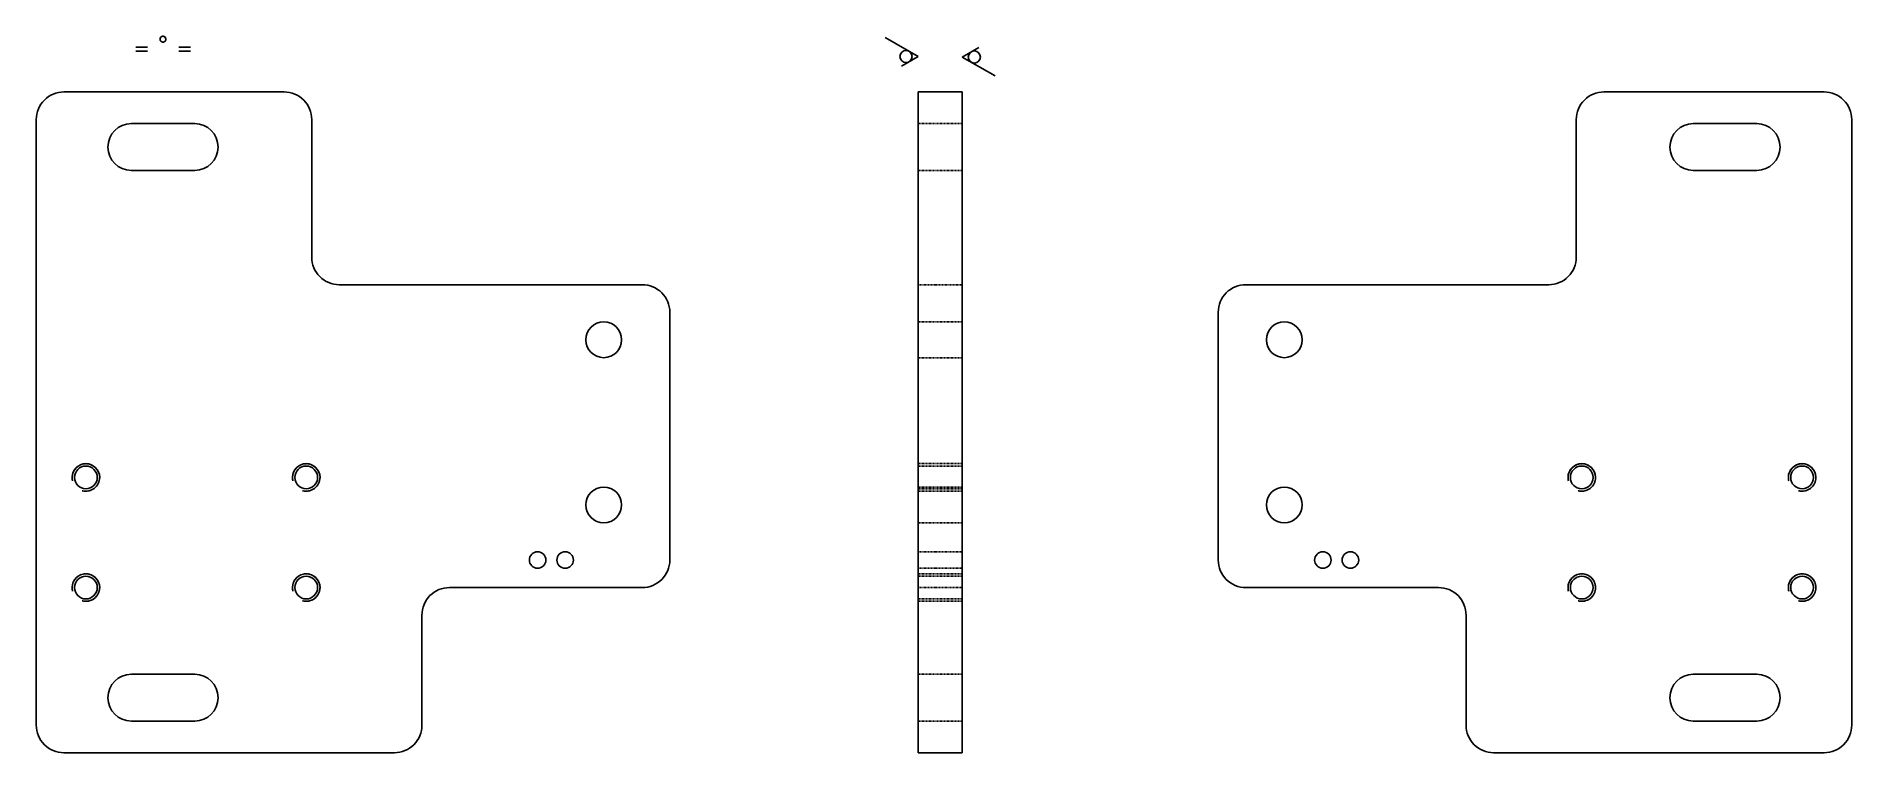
# Model space of a CAD drawing. Header units: millimetres. Extents: x 45 to 374, y 131 to 261.
import ezdxf

# ---------------------------------------------------------------- set-up
doc = ezdxf.new("R2010")
doc.units = ezdxf.units.MM
doc.linetypes.add('HIDDEN', pattern=[0.2, 0.1, -0.1])
doc.layers.add('geometry', color=8, linetype='Continuous')

msp = doc.modelspace()

# ---------------------------------------------------------------- linework, layer by layer
at = {"layer": 'geometry', "linetype": 'CONTINUOUS'}
for points in [[(67.14, 260.4), (67.15, 260.48)], [(67.15, 260.32), (67.14, 260.4)], [(67.15, 260.48), (67.17, 260.56)], [(67.17, 260.56), (67.2, 260.64)], [(67.2, 260.64), (67.24, 260.7)], [(67.24, 260.7), (67.29, 260.77)], [(67.29, 260.77), (67.35, 260.82)], [(67.35, 260.82), (67.42, 260.86)], [(67.42, 260.86), (67.49, 260.89)], [(67.49, 260.89), (67.57, 260.92)], [(67.57, 260.92), (67.65, 260.93)], [(67.65, 260.93), (67.73, 260.92)], [(67.73, 260.92), (67.81, 260.91)], [(67.81, 260.91), (67.89, 260.88)], [(67.89, 260.88), (67.96, 260.85)], [(67.96, 260.85), (68.02, 260.8)], [(68.02, 260.8), (68.08, 260.74)], [(68.08, 260.74), (68.13, 260.68)], [(68.13, 260.68), (68.16, 260.61)], [(68.16, 260.61), (68.19, 260.53)], [(68.19, 260.53), (68.21, 260.46)], [(68.21, 260.39), (68.2, 260.31)], [(68.21, 260.46), (68.21, 260.39)], [(204.77, 257.26), (198.77, 260.69)], [(64.87, 258.95), (62.74, 258.95)], [(62.74, 258.24), (64.87, 258.24)], [(67.17, 260.25), (67.15, 260.32)], [(67.19, 260.17), (67.17, 260.25)], [(67.23, 260.1), (67.19, 260.17)], [(67.28, 260.04), (67.23, 260.1)], [(67.34, 259.98), (67.28, 260.04)], [(67.41, 259.94), (67.34, 259.98)], [(67.48, 259.9), (67.41, 259.94)], [(67.55, 259.88), (67.48, 259.9)], [(67.63, 259.86), (67.55, 259.88)], [(67.71, 259.86), (67.63, 259.86)], [(67.79, 259.87), (67.71, 259.86)], [(67.87, 259.9), (67.79, 259.87)], [(67.94, 259.93), (67.87, 259.9)], [(68.01, 259.98), (67.94, 259.93)], [(68.07, 260.03), (68.01, 259.98)], [(68.12, 260.09), (68.07, 260.03)], [(68.16, 260.16), (68.12, 260.09)], [(68.19, 260.24), (68.16, 260.16)], [(68.2, 260.31), (68.19, 260.24)], [(70.55, 258.95), (72.68, 258.95)], [(70.55, 258.24), (72.68, 258.24)], [(201.77, 255.51), (204.77, 257.26)], [(215.77, 258.9), (212.77, 257.15)], [(212.77, 257.15), (218.77, 253.72)], [(49.69, 250.81), (89.69, 250.81)], [(204.77, 245.81), (204.77, 250.81)], [(204.77, 250.81), (212.77, 250.81)], [(212.77, 250.81), (212.77, 245.81)], [(369.24, 250.81), (329.24, 250.81)], [(44.69, 135.81), (44.69, 245.81)], [(73.44, 245.06), (61.94, 245.06)], [(94.69, 245.81), (94.69, 220.81)], [(204.77, 135.81), (204.77, 245.81)], [(212.77, 135.81), (212.77, 245.81)], [(324.24, 245.81), (324.24, 220.81)], [(356.99, 245.06), (345.49, 245.06)], [(374.24, 135.81), (374.24, 245.81)], [(61.94, 236.56), (73.44, 236.56)], [(345.49, 236.56), (356.99, 236.56)], [(154.69, 215.81), (99.69, 215.81)], [(264.24, 215.81), (319.24, 215.81)], [(159.69, 210.81), (159.69, 165.81)], [(259.24, 210.81), (259.24, 165.81)], [(154.69, 160.81), (119.69, 160.81)], [(264.24, 160.81), (299.24, 160.81)], [(114.69, 135.81), (114.69, 155.81)], [(304.24, 135.81), (304.24, 155.81)], [(73.44, 145.06), (61.94, 145.06)], [(356.99, 145.06), (345.49, 145.06)], [(61.94, 136.56), (73.44, 136.56)], [(204.77, 130.81), (204.77, 135.81)], [(212.77, 135.81), (212.77, 130.81)], [(345.49, 136.56), (356.99, 136.56)], [(109.69, 130.81), (49.69, 130.81)], [(204.77, 130.81), (212.77, 130.81)], [(309.24, 130.81), (369.24, 130.81)]]:
    msp.add_lwpolyline(points, dxfattribs=at)
for points in [[(49.69, 250.81, 0.414214), (44.69, 245.81)], [(94.69, 245.81, 0.414214), (89.69, 250.81)], [(329.24, 250.81, 0.414214), (324.24, 245.81)], [(374.24, 245.81, 0.414214), (369.24, 250.81)], [(61.94, 245.06, 1), (61.94, 236.56)], [(73.44, 236.56, 1), (73.44, 245.06)], [(345.49, 245.06, 1), (345.49, 236.56)], [(356.99, 236.56, 1), (356.99, 245.06)], [(94.69, 220.81, 0.414214), (99.69, 215.81)], [(319.24, 215.81, 0.414214), (324.24, 220.81)], [(159.69, 210.81, 0.414214), (154.69, 215.81)], [(264.24, 215.81, 0.414214), (259.24, 210.81)], [(150.94, 205.81, 1), (144.44, 205.81)], [(274.49, 205.81, 1), (267.99, 205.81)], [(144.44, 205.81, 1), (150.94, 205.81)], [(267.99, 205.81, 1), (274.49, 205.81)], [(56.19, 180.81, 1), (51.19, 180.81)], [(55.75, 180.81, 1), (51.62, 180.81)], [(96.19, 180.81, 1), (91.19, 180.81)], [(95.75, 180.81, 1), (91.62, 180.81)], [(327.74, 180.81, 1), (322.74, 180.81)], [(327.3, 180.81, 1), (323.17, 180.81)], [(367.74, 180.81, 1), (362.74, 180.81)], [(367.3, 180.81, 1), (363.17, 180.81)], [(51.19, 180.81, 0.065543), (51.27, 180.17)], [(51.62, 180.81, 1), (55.75, 180.81)], [(53.04, 178.4, 0.493145), (56.19, 180.81)], [(91.19, 180.81, 0.065543), (91.27, 180.17)], [(91.62, 180.81, 1), (95.75, 180.81)], [(93.04, 178.4, 0.493145), (96.19, 180.81)], [(150.94, 175.81, 1), (144.44, 175.81)], [(274.49, 175.81, 1), (267.99, 175.81)], [(322.74, 180.81, 0.065543), (322.82, 180.17)], [(323.17, 180.81, 1), (327.3, 180.81)], [(324.59, 178.4, 0.493145), (327.74, 180.81)], [(362.74, 180.81, 0.065543), (362.82, 180.17)], [(363.17, 180.81, 1), (367.3, 180.81)], [(364.59, 178.4, 0.493145), (367.74, 180.81)], [(144.44, 175.81, 1), (150.94, 175.81)], [(267.99, 175.81, 1), (274.49, 175.81)], [(137.19, 165.81, 1), (134.19, 165.81)], [(134.19, 165.81, 1), (137.19, 165.81)], [(142.19, 165.81, 1), (139.19, 165.81)], [(139.19, 165.81, 1), (142.19, 165.81)], [(154.69, 160.81, 0.414214), (159.69, 165.81)], [(259.24, 165.81, 0.414214), (264.24, 160.81)], [(279.74, 165.81, 1), (276.74, 165.81)], [(276.74, 165.81, 1), (279.74, 165.81)], [(284.74, 165.81, 1), (281.74, 165.81)], [(281.74, 165.81, 1), (284.74, 165.81)], [(56.19, 160.81, 1), (51.19, 160.81)], [(55.75, 160.81, 1), (51.62, 160.81)], [(96.19, 160.81, 1), (91.19, 160.81)], [(95.75, 160.81, 1), (91.62, 160.81)], [(327.74, 160.81, 1), (322.74, 160.81)], [(327.3, 160.81, 1), (323.17, 160.81)], [(367.74, 160.81, 1), (362.74, 160.81)], [(367.3, 160.81, 1), (363.17, 160.81)], [(51.19, 160.81, 0.065543), (51.27, 160.17)], [(51.62, 160.81, 1), (55.75, 160.81)], [(53.04, 158.4, 0.493145), (56.19, 160.81)], [(91.19, 160.81, 0.065543), (91.27, 160.17)], [(91.62, 160.81, 1), (95.75, 160.81)], [(93.04, 158.4, 0.493145), (96.19, 160.81)], [(119.69, 160.81, 0.414214), (114.69, 155.81)], [(304.24, 155.81, 0.414214), (299.24, 160.81)], [(322.74, 160.81, 0.065543), (322.82, 160.17)], [(323.17, 160.81, 1), (327.3, 160.81)], [(324.59, 158.4, 0.493145), (327.74, 160.81)], [(362.74, 160.81, 0.065543), (362.82, 160.17)], [(363.17, 160.81, 1), (367.3, 160.81)], [(364.59, 158.4, 0.493145), (367.74, 160.81)], [(61.94, 145.06, 1), (61.94, 136.56)], [(73.44, 136.56, 1), (73.44, 145.06)], [(345.49, 145.06, 1), (345.49, 136.56)], [(356.99, 136.56, 1), (356.99, 145.06)], [(44.69, 135.81, 0.414214), (49.69, 130.81)], [(109.69, 130.81, 0.414214), (114.69, 135.81)], [(304.24, 135.81, 0.414214), (309.24, 130.81)], [(369.24, 130.81, 0.414214), (374.24, 135.81)]]:
    msp.add_lwpolyline(points, format="xyb", dxfattribs=at)
at = {"layer": 'geometry', "linetype": 'HIDDEN'}
for points in [[(212.77, 250.81), (204.77, 250.81)], [(204.77, 245.06), (212.77, 245.06)], [(204.77, 236.56), (204.77, 245.06)], [(212.77, 236.56), (212.77, 245.06)], [(204.77, 236.56), (212.77, 236.56)], [(212.77, 215.81), (204.77, 215.81)], [(204.77, 209.06), (212.77, 209.06)], [(204.77, 205.81), (204.77, 209.06)], [(212.77, 205.81), (212.77, 209.06)], [(204.77, 202.56), (204.77, 205.81)], [(212.77, 202.56), (212.77, 205.81)], [(204.77, 202.56), (212.77, 202.56)], [(204.77, 183.31), (204.77, 180.81)], [(204.77, 183.31), (212.77, 183.31)], [(204.77, 182.88), (212.77, 182.88)], [(204.77, 182.88), (204.77, 180.81)], [(212.77, 183.31), (212.77, 180.81)], [(212.77, 182.88), (212.77, 180.81)], [(204.77, 178.31), (204.77, 180.81)], [(204.77, 180.81), (204.77, 178.75)], [(204.77, 179.06), (212.77, 179.06)], [(204.77, 178.63), (204.77, 179.06)], [(204.77, 178.75), (212.77, 178.75)], [(204.77, 178.31), (204.77, 178.63)], [(204.77, 178.31), (212.77, 178.31)], [(204.77, 175.81), (204.77, 178.31)], [(212.77, 180.81), (212.77, 178.75)], [(212.77, 178.31), (212.77, 180.81)], [(212.77, 178.63), (212.77, 179.06)], [(212.77, 175.81), (212.77, 178.63)], [(204.77, 172.56), (204.77, 175.81)], [(212.77, 172.56), (212.77, 175.81)], [(204.77, 172.56), (212.77, 172.56)], [(212.77, 167.31), (204.77, 167.31)], [(204.77, 167.31), (204.77, 165.81)], [(204.77, 165.81), (204.77, 164.31)], [(212.77, 167.31), (212.77, 165.81)], [(212.77, 165.81), (212.77, 164.31)], [(212.77, 164.31), (204.77, 164.31)], [(204.77, 163.31), (204.77, 160.81)], [(204.77, 163.31), (212.77, 163.31)], [(204.77, 162.88), (212.77, 162.88)], [(204.77, 162.88), (212.77, 162.88)], [(204.77, 162.88), (204.77, 160.81)], [(204.77, 162.88), (204.77, 160.81)], [(212.77, 163.31), (212.77, 160.81)], [(212.77, 162.88), (212.77, 160.81)], [(212.77, 162.88), (212.77, 160.81)], [(204.77, 158.31), (204.77, 160.81)], [(204.77, 160.81), (204.77, 158.75)], [(204.77, 160.81), (204.77, 158.75)], [(212.77, 160.81), (204.77, 160.81)], [(204.77, 158.75), (212.77, 158.75)], [(204.77, 158.75), (212.77, 158.75)], [(204.77, 158.31), (212.77, 158.31)], [(212.77, 160.81), (212.77, 158.75)], [(212.77, 160.81), (212.77, 158.75)], [(212.77, 158.31), (212.77, 160.81)], [(204.77, 145.06), (212.77, 145.06)], [(204.77, 136.56), (204.77, 145.06)], [(212.77, 136.56), (212.77, 145.06)], [(204.77, 136.56), (212.77, 136.56)], [(204.77, 130.81), (212.77, 130.81)]]:
    msp.add_lwpolyline(points, dxfattribs=at)
for points in [[(56.19, 180.81, 1), (51.19, 180.81)], [(96.19, 180.81, 1), (91.19, 180.81)], [(327.74, 180.81, 1), (322.74, 180.81)], [(367.74, 180.81, 1), (362.74, 180.81)], [(51.19, 180.81, 0.065543), (51.27, 180.17)], [(53.04, 178.4, 0.493145), (56.19, 180.81)], [(91.19, 180.81, 0.065543), (91.27, 180.17)], [(93.04, 178.4, 0.493145), (96.19, 180.81)], [(322.74, 180.81, 0.065543), (322.82, 180.17)], [(324.59, 178.4, 0.493145), (327.74, 180.81)], [(362.74, 180.81, 0.065543), (362.82, 180.17)], [(364.59, 178.4, 0.493145), (367.74, 180.81)], [(56.19, 160.81, 1), (51.19, 160.81)], [(96.19, 160.81, 1), (91.19, 160.81)], [(327.74, 160.81, 1), (322.74, 160.81)], [(367.74, 160.81, 1), (362.74, 160.81)], [(51.19, 160.81, 0.065543), (51.27, 160.17)], [(53.04, 158.4, 0.493145), (56.19, 160.81)], [(91.19, 160.81, 0.065543), (91.27, 160.17)], [(93.04, 158.4, 0.493145), (96.19, 160.81)], [(322.74, 160.81, 0.065543), (322.82, 160.17)], [(324.59, 158.4, 0.493145), (327.74, 160.81)], [(362.74, 160.81, 0.065543), (362.82, 160.17)], [(364.59, 158.4, 0.493145), (367.74, 160.81)]]:
    msp.add_lwpolyline(points, format="xyb", dxfattribs=at)
at = {"layer": 'geometry', "linetype": 'CONTINUOUS'}
for centre, radius in [((67.68, 260.39), 0.532), ((202.57, 257.26), 1.1), ((214.97, 257.16), 1.1)]:
    msp.add_circle(centre, radius, dxfattribs=at)

doc.saveas('drawing.dxf')
